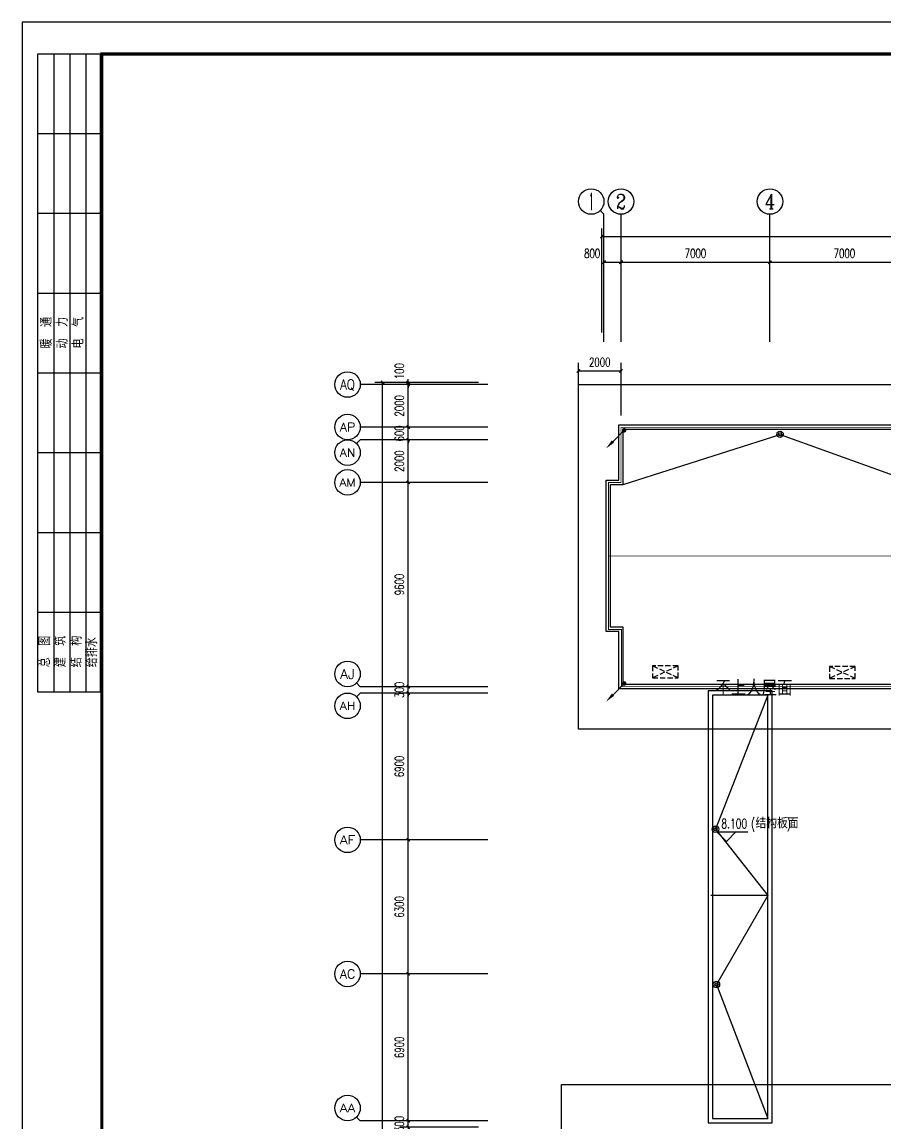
# Model space of a CAD drawing. Extents: x 0 to 302064749, y -59725395 to 1524223.
# Drawn here: x 2031892 to 2072496, y 1214837 to 1266623 of the extents above; entities that cross this region are included whole.
import ezdxf
from ezdxf.enums import TextEntityAlignment as Align

# ---------------------------------------------------------------- set-up
doc = ezdxf.new("R2010")
doc.units = 0
doc.header["$LTSCALE"] = 1000
doc.linetypes.add('DASH', pattern=[0.35, 0.25, -0.1])
for name, color, linetype in [('0-底图', 7, 'Continuous'), ('AXIS', 3, 'Continuous'), ('AXIS_TEXT', 7, 'Continuous'), ('BTTK', 7, 'Continuous'), ('DIM_ELEV', 3, 'Continuous'), ('LWIRE', 4, 'Continuous'), ('PUB_DIM', 3, 'Continuous'), ('PUB_TEXT', 7, 'Continuous'), ('PUB_TITLE', 4, 'Continuous'), ('WIRE-接地', 4, 'Continuous'), ('WIRE-避雷', 4, 'Continuous'), ('排水', 153, 'Continuous'), ('看线', 30, 'Continuous'), ('空调外机', 211, 'Continuous')]:
    doc.layers.add(name, color=color, linetype=linetype)
doc.styles.add('_TCH_AXIS', font='COMPLEX', dxfattribs={"bigfont": 'GBCBIG'})
doc.styles.add('_TCH_DIM', font='SIMPLEX', dxfattribs={"width": 0.8, "height": 5, "bigfont": 'HZTXT'})
doc.styles.add('A_DIM_T3', font='simplex.shx', dxfattribs={"width": 0.7, "bigfont": 'gbcbig.shx'})
doc.styles.add('COMPLEX', font='COMPLEX')
doc.styles.add('HZ(TK)', font='geniso.shx', dxfattribs={"width": 0.9, "bigfont": 'hztxt.shx'})
doc.styles.get("Standard").update_dxf_attribs({"font": 'geniso.shx', "bigfont": 'hztxt.shx'})
doc.styles.add('TG_LINETYPE', font='simplex.shx', dxfattribs={"width": 0.8, "height": 4.5, "bigfont": 'gbcbig.shx'})
doc.styles.add('TG_LINETYPE_THUND', font='simplex.shx', dxfattribs={"width": 0.8, "height": 5.5, "bigfont": 'gbcbig.shx'})
doc.linetypes.add('TG_×', pattern='A,2,0,["×",TG_LINETYPE_THUND,S=0.1,R=0,X=-0.23,Y=-0.21],0', length=2)
doc.linetypes.add('TG_接地', pattern='A,0.75,0,["/",TG_LINETYPE,S=0.05,R=-8.594367,X=-0.1,Y=-0.045],0.65,-0.13,0.13,-0.13', length=2)
doc.dimstyles.new('_TCH_ARCH&&150', dxfattribs={"dimtxt": 420, "dimasz": 150, "dimexe": 375, "dimexo": 450, "dimgap": 202.5, "dimtad": 1, "dimdec": 0, "dimzin": 0, "dimdsep": 46, "dimtxsty": 'A_DIM_T3', "dimblk": 'ARCHTICK', "dimcen": 0.09, "dimclrt": 7, "dimazin": 2, "dimtfac": 1, "dimtdec": 0, "dimtix": 1, "dimtmove": 2, "dimatfit": 3, "dimfxl": 150, "dimtolj": 1, "dimtzin": 0, "dimarcsym": 0})

# ---------------------------------------------------------------- blocks, each defined once
blk = doc.blocks.new('vhtemplate_2020年新竖式图框_A0')
at = {"layer": 'PUB_TITLE'}
for p, q in [((5, 631), (5, 831)), ((5, 831), (25, 831)), ((10, 831), (10, 631)), ((15, 831), (15, 631)), ((20, 831), (20, 631)), ((24.5, 831), (24.5, 631)), ((25, 831), (25, 631)), ((25, 806), (5, 806)), ((25, 781), (5, 781)), ((25, 756), (5, 756)), ((25, 731), (5, 731)), ((25, 706), (5, 706)), ((25, 681), (5, 681)), ((25, 656), (5, 656)), ((25, 631), (5, 631))]:
    blk.add_line(p, q, dxfattribs=at)
at = {"layer": 'PUB_TITLE', "color": 7}
blk.add_lwpolyline([(0, 0), (1189, 0), (1189, 841), (0, 841)], close=True, dxfattribs=at)
at = {"layer": 'PUB_TITLE', "const_width": 1}
blk.add_lwpolyline([(25, 10), (1179, 10), (1179, 831), (25, 831)], close=True, dxfattribs=at)
at = {"layer": 'BTTK', "color": 4, "style": 'HZ(TK)', "width": 0.9}
for tag, p in [('合作单位', (1144, 743.5)), ('建设单位', (1144, 209.5)), ('工程名称', (1144, 176.5)), ('子项名称', (1154, 160)), ('图纸名称', (1144, 141))]:
    blk.add_attdef(tag, text='', height=3.5, dxfattribs=at).set_placement(p, align=Align.MIDDLE_CENTER)
for tag, p in [('注册证书号', (1156.5, 309.01)), ('注册印章号', (1156.5, 301.01)), ('设计号', (1154, 193)), ('图别', (1137.75, 34)), ('图号', (1170.25, 34)), ('版本号', (1137.75, 26)), ('日期', (1170.25, 26))]:
    blk.add_attdef(tag, text='', height=3.5, dxfattribs=at).set_placement(p, align=Align.MIDDLE)
at = {"layer": 'PUB_TITLE', "style": 'HZ(TK)', "width": 0.9}
for s, p in [('暖  通', (9.32, 738.72)), ('动  力', (14.32, 738.72)), ('电  气', (19.32, 738.72)), ('总  图', (8.82, 638.84)), ('建  筑', (13.7, 638.84)), ('结  构', (18.7, 638.84)), ('给排水', (23.57, 638.84))]:
    blk.add_text(s, height=3.5, rotation=90, dxfattribs=at).set_placement(p)
blk = doc.blocks.new('$TelecSys$00000080')
for p, q in [((-0.7, -0.7), (0, 0)), ((0.104, 0.104), (0.104, 0.104)), ((-0.104, -0.104), (-0.104, -0.104))]:
    blk.add_line(p, q)
at = {"const_width": 0.142}
blk.add_lwpolyline([(0.071, 0, 1), (-0.071, 0, 1)], format="xyb", close=True, dxfattribs=at)
blk.add_solid([(-0.63, -0.77), (-0.77, -0.63), (-1.15, -1.15)])
at = {"width": 0.8, "flags": 9}
blk.add_attdef('A', (0, 0), '', height=0.00002, rotation=180, dxfattribs=at)
blk = doc.blocks.new('np')
at = {"layer": '排水'}
for radius in [150, 75]:
    blk.add_circle((345955, 781714), radius, dxfattribs=at)
blk = doc.blocks.new('_AXISO')
blk.add_circle((0, 0), 0.5)
at = {"layer": 'AXIS_TEXT', "style": 'COMPLEX', "width": 1.041667}
blk.add_attdef('A', text='', height=0.56, dxfattribs=at).set_placement((-0.25, -0.28), (0.25, -0.28), align=Align.FIT)
blk = doc.blocks.new('_ArchTick')
at = {"color": 0, "linetype": 'ByBlock', "const_width": 0.4}
blk.add_lwpolyline([(-0.5, -0.5), (0.5, 0.5)], dxfattribs=at)
blk = doc.blocks.new('*D703')
at = {"layer": 'Defpoints', "color": 0, "transparency": 16777216}
for p in [(1062646, -228698), (1060646, -231236), (1062646, -231236)]:
    blk.add_point(p, dxfattribs=at)
at = {"layer": 'PUB_DIM', "color": 0, "lineweight": -2, "transparency": 16777216}
for p, q in [((1060646, -230786), (1060646, -228323)), ((1062646, -230786), (1062646, -228323)), ((1060646, -228698), (1062646, -228698))]:
    blk.add_line(p, q, dxfattribs=at)
at = {"layer": 'PUB_DIM', "color": 0, "lineweight": -2, "transparency": 16777216, "xscale": 150, "yscale": 150, "zscale": 150, "rotation": 180}
blk.add_blockref('_ArchTick', (1060646, -228698), dxfattribs=at)
at = {"layer": 'PUB_DIM', "color": 0, "lineweight": -2, "transparency": 16777216, "xscale": 150, "yscale": 150, "zscale": 150}
blk.add_blockref('_ArchTick', (1062646, -228698), dxfattribs=at)
at = {"layer": 'PUB_DIM', "color": 7, "transparency": 16777216, "insert": (1061646, -228286), "char_height": 420, "attachment_point": 5, "style": 'A_DIM_T3'}
blk.add_mtext('\\A1;2000', dxfattribs=at)
blk = doc.blocks.new('*D706')
at = {"layer": 'AXIS', "color": 0, "lineweight": -2, "transparency": 16777216}
for p, q in [((1061746, -226886), (1061746, -222011)), ((1172946, -226886), (1172946, -222011)), ((1061746, -222386), (1172946, -222386))]:
    blk.add_line(p, q, dxfattribs=at)
at = {"layer": 'Defpoints', "color": 0, "transparency": 16777216}
for p in [(1172946, -222386), (1061746, -227336), (1172946, -227336)]:
    blk.add_point(p, dxfattribs=at)
at = {"layer": 'AXIS', "color": 0, "lineweight": -2, "transparency": 16777216, "xscale": 150, "yscale": 150, "zscale": 150, "rotation": 180}
blk.add_blockref('_ArchTick', (1061746, -222386), dxfattribs=at)
at = {"layer": 'AXIS', "color": 0, "lineweight": -2, "transparency": 16777216, "xscale": 150, "yscale": 150, "zscale": 150}
blk.add_blockref('_ArchTick', (1172946, -222386), dxfattribs=at)
at = {"layer": 'AXIS', "color": 7, "transparency": 16777216, "insert": (1117346, -221974), "char_height": 420, "attachment_point": 5, "style": 'A_DIM_T3'}
blk.add_mtext('\\A1;111200', dxfattribs=at)
blk = doc.blocks.new('*D719')
at = {"layer": 'AXIS', "color": 0, "lineweight": -2, "transparency": 16777216}
for p, q in [((1055944, -263936), (1052269, -263936)), ((1052644, -263936), (1052644, -263786)), ((1052644, -264236), (1052644, -263936)), ((1055944, -264236), (1052269, -264236)), ((1052644, -264236), (1052644, -264386))]:
    blk.add_line(p, q, dxfattribs=at)
at = {"layer": 'Defpoints', "color": 0, "transparency": 16777216}
for p in [(1052644, -263936), (1056394, -263936), (1056394, -264236)]:
    blk.add_point(p, dxfattribs=at)
at = {"layer": 'AXIS', "color": 0, "lineweight": -2, "transparency": 16777216, "xscale": 150, "yscale": 150, "zscale": 150}
for p, rotation in [((1052644, -263936), 270), ((1052644, -264236), 90)]:
    blk.add_blockref('_ArchTick', p, dxfattribs=dict(at, rotation=rotation))
at = {"layer": 'AXIS', "color": 7, "transparency": 16777216, "insert": (1052232, -264086), "char_height": 420, "attachment_point": 5, "rotation": 90, "style": 'A_DIM_T3'}
blk.add_mtext('\\A1;300', dxfattribs=at)
blk = doc.blocks.new('*D720')
at = {"layer": 'AXIS', "color": 0, "lineweight": -2, "transparency": 16777216}
for p, q in [((1055944, -257036), (1052269, -257036)), ((1052644, -263936), (1052644, -257036)), ((1055944, -263936), (1052269, -263936))]:
    blk.add_line(p, q, dxfattribs=at)
at = {"layer": 'Defpoints', "color": 0, "transparency": 16777216}
for p in [(1052644, -257036), (1056394, -257036), (1056394, -263936)]:
    blk.add_point(p, dxfattribs=at)
at = {"layer": 'AXIS', "color": 0, "lineweight": -2, "transparency": 16777216, "xscale": 150, "yscale": 150, "zscale": 150}
for p, rotation in [((1052644, -257036), 90), ((1052644, -263936), 270)]:
    blk.add_blockref('_ArchTick', p, dxfattribs=dict(at, rotation=rotation))
at = {"layer": 'AXIS', "color": 7, "transparency": 16777216, "insert": (1052232, -260486), "char_height": 420, "attachment_point": 5, "rotation": 90, "style": 'A_DIM_T3'}
blk.add_mtext('\\A1;6900', dxfattribs=at)
blk = doc.blocks.new('*D721')
at = {"layer": 'AXIS', "color": 0, "lineweight": -2, "transparency": 16777216}
for p, q in [((1055944, -250736), (1052269, -250736)), ((1052644, -257036), (1052644, -250736)), ((1055944, -257036), (1052269, -257036))]:
    blk.add_line(p, q, dxfattribs=at)
at = {"layer": 'Defpoints', "color": 0, "transparency": 16777216}
for p in [(1052644, -250736), (1056394, -250736), (1056394, -257036)]:
    blk.add_point(p, dxfattribs=at)
at = {"layer": 'AXIS', "color": 0, "lineweight": -2, "transparency": 16777216, "xscale": 150, "yscale": 150, "zscale": 150}
for p, rotation in [((1052644, -250736), 90), ((1052644, -257036), 270)]:
    blk.add_blockref('_ArchTick', p, dxfattribs=dict(at, rotation=rotation))
at = {"layer": 'AXIS', "color": 7, "transparency": 16777216, "insert": (1052232, -253886), "char_height": 420, "attachment_point": 5, "rotation": 90, "style": 'A_DIM_T3'}
blk.add_mtext('\\A1;6300', dxfattribs=at)
blk = doc.blocks.new('*D722')
at = {"layer": 'AXIS', "color": 0, "lineweight": -2, "transparency": 16777216}
for p, q in [((1055944, -243836), (1052269, -243836)), ((1052644, -250736), (1052644, -243836)), ((1055944, -250736), (1052269, -250736))]:
    blk.add_line(p, q, dxfattribs=at)
at = {"layer": 'Defpoints', "color": 0, "transparency": 16777216}
for p in [(1052644, -243836), (1056394, -243836), (1056394, -250736)]:
    blk.add_point(p, dxfattribs=at)
at = {"layer": 'AXIS', "color": 0, "lineweight": -2, "transparency": 16777216, "xscale": 150, "yscale": 150, "zscale": 150}
for p, rotation in [((1052644, -243836), 90), ((1052644, -250736), 270)]:
    blk.add_blockref('_ArchTick', p, dxfattribs=dict(at, rotation=rotation))
at = {"layer": 'AXIS', "color": 7, "transparency": 16777216, "insert": (1052232, -247286), "char_height": 420, "attachment_point": 5, "rotation": 90, "style": 'A_DIM_T3'}
blk.add_mtext('\\A1;6900', dxfattribs=at)
blk = doc.blocks.new('*D723')
at = {"layer": 'AXIS', "color": 0, "lineweight": -2, "transparency": 16777216}
for p, q in [((1052644, -243536), (1052644, -243386)), ((1055944, -243536), (1052269, -243536)), ((1055944, -243836), (1052269, -243836)), ((1052644, -243836), (1052644, -243536)), ((1052644, -243836), (1052644, -243986))]:
    blk.add_line(p, q, dxfattribs=at)
at = {"layer": 'Defpoints', "color": 0, "transparency": 16777216}
for p in [(1052644, -243536), (1056394, -243536), (1056394, -243836)]:
    blk.add_point(p, dxfattribs=at)
at = {"layer": 'AXIS', "color": 0, "lineweight": -2, "transparency": 16777216, "xscale": 150, "yscale": 150, "zscale": 150}
for p, rotation in [((1052644, -243536), 270), ((1052644, -243836), 90)]:
    blk.add_blockref('_ArchTick', p, dxfattribs=dict(at, rotation=rotation))
at = {"layer": 'AXIS', "color": 7, "transparency": 16777216, "insert": (1052232, -243686), "char_height": 420, "attachment_point": 5, "rotation": 90, "style": 'A_DIM_T3'}
blk.add_mtext('\\A1;300', dxfattribs=at)
blk = doc.blocks.new('*D724')
at = {"layer": 'AXIS', "color": 0, "lineweight": -2, "transparency": 16777216}
for p, q in [((1055944, -233936), (1052269, -233936)), ((1052644, -243536), (1052644, -233936)), ((1055944, -243536), (1052269, -243536))]:
    blk.add_line(p, q, dxfattribs=at)
at = {"layer": 'Defpoints', "color": 0, "transparency": 16777216}
for p in [(1052644, -233936), (1056394, -233936), (1056394, -243536)]:
    blk.add_point(p, dxfattribs=at)
at = {"layer": 'AXIS', "color": 0, "lineweight": -2, "transparency": 16777216, "xscale": 150, "yscale": 150, "zscale": 150}
for p, rotation in [((1052644, -233936), 90), ((1052644, -243536), 270)]:
    blk.add_blockref('_ArchTick', p, dxfattribs=dict(at, rotation=rotation))
at = {"layer": 'AXIS', "color": 7, "transparency": 16777216, "insert": (1052232, -238736), "char_height": 420, "attachment_point": 5, "rotation": 90, "style": 'A_DIM_T3'}
blk.add_mtext('\\A1;9600', dxfattribs=at)
blk = doc.blocks.new('*D725')
at = {"layer": 'AXIS', "color": 0, "lineweight": -2, "transparency": 16777216}
for p, q in [((1055944, -231936), (1052269, -231936)), ((1052644, -233936), (1052644, -231936)), ((1055944, -233936), (1052269, -233936))]:
    blk.add_line(p, q, dxfattribs=at)
at = {"layer": 'Defpoints', "color": 0, "transparency": 16777216}
for p in [(1052644, -231936), (1056394, -231936), (1056394, -233936)]:
    blk.add_point(p, dxfattribs=at)
at = {"layer": 'AXIS', "color": 0, "lineweight": -2, "transparency": 16777216, "xscale": 150, "yscale": 150, "zscale": 150}
for p, rotation in [((1052644, -231936), 90), ((1052644, -233936), 270)]:
    blk.add_blockref('_ArchTick', p, dxfattribs=dict(at, rotation=rotation))
at = {"layer": 'AXIS', "color": 7, "transparency": 16777216, "insert": (1052232, -232936), "char_height": 420, "attachment_point": 5, "rotation": 90, "style": 'A_DIM_T3'}
blk.add_mtext('\\A1;2000', dxfattribs=at)
blk = doc.blocks.new('*D726')
at = {"layer": 'AXIS', "color": 0, "lineweight": -2, "transparency": 16777216}
for p, q in [((1055944, -231336), (1052269, -231336)), ((1052644, -231336), (1052644, -231186)), ((1052644, -231936), (1052644, -231336)), ((1055944, -231936), (1052269, -231936)), ((1052644, -231936), (1052644, -232086))]:
    blk.add_line(p, q, dxfattribs=at)
at = {"layer": 'Defpoints', "color": 0, "transparency": 16777216}
for p in [(1052644, -231336), (1056394, -231336), (1056394, -231936)]:
    blk.add_point(p, dxfattribs=at)
at = {"layer": 'AXIS', "color": 0, "lineweight": -2, "transparency": 16777216, "xscale": 150, "yscale": 150, "zscale": 150}
for p, rotation in [((1052644, -231336), 270), ((1052644, -231936), 90)]:
    blk.add_blockref('_ArchTick', p, dxfattribs=dict(at, rotation=rotation))
at = {"layer": 'AXIS', "color": 7, "transparency": 16777216, "insert": (1052232, -231636), "char_height": 420, "attachment_point": 5, "rotation": 90, "style": 'A_DIM_T3'}
blk.add_mtext('\\A1;600', dxfattribs=at)
blk = doc.blocks.new('*D727')
at = {"layer": 'AXIS', "color": 0, "lineweight": -2, "transparency": 16777216}
for p, q in [((1055944, -229336), (1052269, -229336)), ((1052644, -231336), (1052644, -229336)), ((1055944, -231336), (1052269, -231336))]:
    blk.add_line(p, q, dxfattribs=at)
at = {"layer": 'Defpoints', "color": 0, "transparency": 16777216}
for p in [(1052644, -229336), (1056394, -229336), (1056394, -231336)]:
    blk.add_point(p, dxfattribs=at)
at = {"layer": 'AXIS', "color": 0, "lineweight": -2, "transparency": 16777216, "xscale": 150, "yscale": 150, "zscale": 150}
for p, rotation in [((1052644, -229336), 90), ((1052644, -231336), 270)]:
    blk.add_blockref('_ArchTick', p, dxfattribs=dict(at, rotation=rotation))
at = {"layer": 'AXIS', "color": 7, "transparency": 16777216, "insert": (1052232, -230336), "char_height": 420, "attachment_point": 5, "rotation": 90, "style": 'A_DIM_T3'}
blk.add_mtext('\\A1;2000', dxfattribs=at)
blk = doc.blocks.new('*D728')
at = {"layer": 'AXIS', "color": 0, "lineweight": -2, "transparency": 16777216}
for p, q in [((1055944, -229236), (1052269, -229236)), ((1055944, -229336), (1052269, -229336)), ((1052644, -229236), (1052644, -229086)), ((1052644, -229336), (1052644, -229236)), ((1052644, -229336), (1052644, -229486))]:
    blk.add_line(p, q, dxfattribs=at)
at = {"layer": 'Defpoints', "color": 0, "transparency": 16777216}
for p in [(1052644, -229236), (1056394, -229236), (1056394, -229336)]:
    blk.add_point(p, dxfattribs=at)
at = {"layer": 'AXIS', "color": 0, "lineweight": -2, "transparency": 16777216, "xscale": 150, "yscale": 150, "zscale": 150}
for p, rotation in [((1052644, -229236), 270), ((1052644, -229336), 90)]:
    blk.add_blockref('_ArchTick', p, dxfattribs=dict(at, rotation=rotation))
at = {"layer": 'AXIS', "color": 7, "transparency": 16777216, "insert": (1052232, -228711), "char_height": 420, "attachment_point": 5, "rotation": 90, "style": 'A_DIM_T3'}
blk.add_mtext('\\A1;100', dxfattribs=at)
blk = doc.blocks.new('*D729')
at = {"layer": 'AXIS', "color": 0, "lineweight": -2, "transparency": 16777216}
for p, q in [((1055944, -229236), (1051069, -229236)), ((1051444, -319636), (1051444, -229236)), ((1055944, -319636), (1051069, -319636))]:
    blk.add_line(p, q, dxfattribs=at)
at = {"layer": 'Defpoints', "color": 0, "transparency": 16777216}
for p in [(1051444, -229236), (1056394, -229236), (1056394, -319636)]:
    blk.add_point(p, dxfattribs=at)
at = {"layer": 'AXIS', "color": 0, "lineweight": -2, "transparency": 16777216, "xscale": 150, "yscale": 150, "zscale": 150}
for p, rotation in [((1051444, -229236), 90), ((1051444, -319636), 270)]:
    blk.add_blockref('_ArchTick', p, dxfattribs=dict(at, rotation=rotation))
at = {"layer": 'AXIS', "color": 7, "transparency": 16777216, "insert": (1051032, -274436), "char_height": 420, "attachment_point": 5, "rotation": 90, "style": 'A_DIM_T3'}
blk.add_mtext('\\A1;90400', dxfattribs=at)
blk = doc.blocks.new('*D773')
at = {"layer": 'AXIS', "color": 0, "lineweight": -2, "transparency": 16777216}
for p, q in [((1061846, -226886), (1061846, -223211)), ((1061846, -223586), (1062646, -223586)), ((1062646, -226886), (1062646, -223211))]:
    blk.add_line(p, q, dxfattribs=at)
at = {"layer": 'Defpoints', "color": 0, "transparency": 16777216}
for p in [(1062646, -223586), (1061846, -227336), (1062646, -227336)]:
    blk.add_point(p, dxfattribs=at)
at = {"layer": 'AXIS', "color": 0, "lineweight": -2, "transparency": 16777216, "xscale": 150, "yscale": 150, "zscale": 150, "rotation": 180}
blk.add_blockref('_ArchTick', (1061846, -223586), dxfattribs=at)
at = {"layer": 'AXIS', "color": 0, "lineweight": -2, "transparency": 16777216, "xscale": 150, "yscale": 150, "zscale": 150}
blk.add_blockref('_ArchTick', (1062646, -223586), dxfattribs=at)
at = {"layer": 'AXIS', "color": 7, "transparency": 16777216, "insert": (1061291, -223174), "char_height": 420, "attachment_point": 5, "style": 'A_DIM_T3'}
blk.add_mtext('\\A1;800', dxfattribs=at)
blk = doc.blocks.new('*D774')
at = {"layer": 'AXIS', "color": 0, "lineweight": -2, "transparency": 16777216}
for p, q in [((1062646, -226886), (1062646, -223211)), ((1062646, -223586), (1069646, -223586)), ((1069646, -226886), (1069646, -223211))]:
    blk.add_line(p, q, dxfattribs=at)
at = {"layer": 'Defpoints', "color": 0, "transparency": 16777216}
for p in [(1069646, -223586), (1062646, -227336), (1069646, -227336)]:
    blk.add_point(p, dxfattribs=at)
at = {"layer": 'AXIS', "color": 0, "lineweight": -2, "transparency": 16777216, "xscale": 150, "yscale": 150, "zscale": 150, "rotation": 180}
blk.add_blockref('_ArchTick', (1062646, -223586), dxfattribs=at)
at = {"layer": 'AXIS', "color": 0, "lineweight": -2, "transparency": 16777216, "xscale": 150, "yscale": 150, "zscale": 150}
blk.add_blockref('_ArchTick', (1069646, -223586), dxfattribs=at)
at = {"layer": 'AXIS', "color": 7, "transparency": 16777216, "insert": (1066146, -223174), "char_height": 420, "attachment_point": 5, "style": 'A_DIM_T3'}
blk.add_mtext('\\A1;7000', dxfattribs=at)
blk = doc.blocks.new('*D775')
at = {"layer": 'AXIS', "color": 0, "lineweight": -2, "transparency": 16777216}
for p, q in [((1069646, -226886), (1069646, -223211)), ((1069646, -223586), (1076646, -223586)), ((1076646, -226886), (1076646, -223211))]:
    blk.add_line(p, q, dxfattribs=at)
at = {"layer": 'Defpoints', "color": 0, "transparency": 16777216}
for p in [(1076646, -223586), (1069646, -227336), (1076646, -227336)]:
    blk.add_point(p, dxfattribs=at)
at = {"layer": 'AXIS', "color": 0, "lineweight": -2, "transparency": 16777216, "xscale": 150, "yscale": 150, "zscale": 150, "rotation": 180}
blk.add_blockref('_ArchTick', (1069646, -223586), dxfattribs=at)
at = {"layer": 'AXIS', "color": 0, "lineweight": -2, "transparency": 16777216, "xscale": 150, "yscale": 150, "zscale": 150}
blk.add_blockref('_ArchTick', (1076646, -223586), dxfattribs=at)
at = {"layer": 'AXIS', "color": 7, "transparency": 16777216, "insert": (1073146, -223174), "char_height": 420, "attachment_point": 5, "style": 'A_DIM_T3'}
blk.add_mtext('\\A1;7000', dxfattribs=at)
blk = doc.blocks.new('dfhgfhg')
at = {"layer": 'AXIS'}
for p, q in [((1061670.2, -221160.5), (1061846, -221336.2)), ((1061846, -227336.2), (1061846, -221336.2)), ((1062646, -227336.2), (1062646, -221336.2)), ((1069646, -227336.2), (1069646, -221336.2)), ((1056394.2, -229336.2), (1050394.2, -229336.2)), ((1056394.2, -231336.2), (1050394.2, -231336.2)), ((1050218.4, -232112), (1050394.2, -231936.2)), ((1056394.2, -231936.2), (1050394.2, -231936.2)), ((1056394.2, -233936.2), (1050394.2, -233936.2)), ((1050218.4, -243360.5), (1050394.2, -243536.2)), ((1050218.4, -244012), (1050394.2, -243836.2)), ((1056394.2, -243536.2), (1050394.2, -243536.2)), ((1056394.2, -243836.2), (1050394.2, -243836.2)), ((1056394.2, -250736.2), (1050394.2, -250736.2)), ((1056394.2, -257036.2), (1050394.2, -257036.2)), ((1050218.4, -263760.5), (1050394.2, -263936.2)), ((1056394.2, -263936.2), (1050394.2, -263936.2))]:
    blk.add_line(p, q, dxfattribs=at)
at = {"layer": 'DIM_ELEV'}
for p, q in [((1067600.5, -250804.7), (1067150.5, -250354.7)), ((1067150.5, -250354.7), (1068606.4, -250354.7)), ((1067600.5, -250804.7), (1068050.5, -250354.7))]:
    blk.add_line(p, q, dxfattribs=at)
at = {"layer": '排水'}
for p, q in [((1069546, -243936.2), (1067086.6, -250234.7)), ((1067086.6, -250234.7), (1069546, -253357.4)), ((1069546, -253357.4), (1066861.7, -253357.4)), ((1069546, -253357.4), (1067132.3, -257529.2)), ((1067132.3, -257529.2), (1069546, -263836.2))]:
    blk.add_line(p, q, dxfattribs=at)
blk.add_lwpolyline([(1062746, -234036.2), (1070121.6, -231678.6), (1076667.1, -234036.2), (1084133.6, -231678.6), (1090676, -234036.2), (1098152.2, -231678.6), (1102612.8, -234036.2), (1107348.6, -231678.6), (1116346, -235476.2)], dxfattribs=at)
at = {"layer": '看线'}
for points in [[(1110046, -233976.2), (1110046, -245536.2), (1060646, -245536.2), (1060646, -242836.2), (1060646, -242836.2), (1060646, -231936.2), (1060646, -231936.2), (1060646, -229336.2), (1110046, -229336.2), (1110046, -232636.2)], [(1116546, -235676.2), (1108146, -235676.2), (1108146, -243636.2), (1062546, -243636.2), (1062546, -240936.2), (1061946, -240936.2), (1061946, -233836.2), (1062546, -233836.2), (1062546, -231236.2), (1116546, -231236.2)]]:
    blk.add_lwpolyline(points, dxfattribs=at)
for points in [[(1116346, -235476.2), (1107946, -235476.2), (1107946, -243436.2), (1062746, -243436.2), (1062746, -240736.2), (1062146, -240736.2), (1062146, -234036.2), (1062746, -234036.2), (1062746, -231436.2), (1116346, -231436.2)], [(1069746, -251036.2), (1069746, -243736.2), (1066748.2, -243736.2), (1066748.2, -251036.2), (1066748.2, -264036.2), (1069746, -264036.2)], [(1069546, -251036.2), (1069546, -243936.2), (1066948.2, -243936.2), (1066948.2, -251036.2), (1066948.2, -263836.2), (1069546, -263836.2)], [(1059846, -262236.2), (1098946, -262236.2), (1098946, -286636.2), (1059846, -286636.2)]]:
    blk.add_lwpolyline(points, close=True, dxfattribs=at)
at = {"layer": '空调外机', "linetype": 'DASH'}
for p, q in [((1065329.2, -242559.5), (1064129.2, -243122)), ((1065329.2, -243122), (1064129.2, -242559.5)), ((1073650.8, -242585.7), (1072450.8, -243148.2)), ((1073650.8, -243148.2), (1072450.8, -242585.7))]:
    blk.add_line(p, q, dxfattribs=at)
for points in [[(1065329.2, -242559.5), (1064129.2, -242559.5), (1064129.2, -243122), (1065329.2, -243122)], [(1073650.8, -242585.7), (1072450.8, -242585.7), (1072450.8, -243148.2), (1073650.8, -243148.2)]]:
    blk.add_lwpolyline(points, close=True, dxfattribs=at)
at = {"layer": 'AXIS'}
ref = blk.add_blockref('_AXISO', (1061246, -220736.2), dxfattribs=dict(at, xscale=1200, yscale=1200, zscale=1200))
ref.add_attrib('A', '1', dxfattribs={"layer": 'AXIS_TEXT', "height": 817.2, "style": '_TCH_AXIS', "width": 0.555556}).set_placement((1061148.7, -221144.8), (1061343.2, -221144.8), align=Align.FIT)
ref = blk.add_blockref('_AXISO', (1062646, -220736.2), dxfattribs=dict(at, xscale=1200, yscale=1200, zscale=1200))
ref.add_attrib('A', '2', dxfattribs={"layer": 'AXIS_TEXT', "height": 698.9, "style": '_TCH_AXIS'}).set_placement((1062413, -221085.7), (1062878.9, -221085.7), align=Align.FIT)
ref = blk.add_blockref('_AXISO', (1069646, -220736.2), dxfattribs=dict(at, xscale=1200, yscale=1200, zscale=1200))
ref.add_attrib('A', '4', dxfattribs={"layer": 'AXIS_TEXT', "height": 683.5, "style": '_TCH_AXIS', "width": 0.9375}).set_placement((1069401.8, -221078), (1069890.1, -221078), align=Align.FIT)
ref = blk.add_blockref('_AXISO', (1049794.2, -229336.2), dxfattribs=dict(at, xscale=1200, yscale=1200, zscale=1200))
ref.add_attrib('A', 'AQ', dxfattribs={"layer": 'AXIS_TEXT', "height": 482.95, "style": '_TCH_AXIS', "width": 0.807692}).set_placement((1049450.5, -229577.7), (1050137.8, -229577.7), align=Align.FIT)
ref = blk.add_blockref('_AXISO', (1049794.2, -231336.2), dxfattribs=dict(at, xscale=1200, yscale=1200, zscale=1200))
ref.add_attrib('A', 'AP', dxfattribs={"layer": 'AXIS_TEXT', "height": 406.3, "style": '_TCH_AXIS'}).set_placement((1049426.6, -231539.4), (1050161.8, -231539.4), align=Align.FIT)
ref = blk.add_blockref('_AXISO', (1049794.2, -232536.2), dxfattribs=dict(at, xscale=1200, yscale=1200, zscale=1200))
ref.add_attrib('A', 'AN', dxfattribs={"layer": 'AXIS_TEXT', "height": 390.46, "style": '_TCH_AXIS'}).set_placement((1049422.3, -232731.4), (1050166, -232731.4), align=Align.FIT)
ref = blk.add_blockref('_AXISO', (1049794.2, -233936.2), dxfattribs=dict(at, xscale=1200, yscale=1200, zscale=1200))
ref.add_attrib('A', 'AM', dxfattribs={"layer": 'AXIS_TEXT', "height": 375.66, "style": '_TCH_AXIS'}).set_placement((1049418.5, -234124), (1050169.8, -234124), align=Align.FIT)
ref = blk.add_blockref('_AXISO', (1049794.2, -242936.2), dxfattribs=dict(at, xscale=1200, yscale=1200, zscale=1200))
ref.add_attrib('A', 'AJ', dxfattribs={"layer": 'AXIS_TEXT', "height": 460.87, "style": '_TCH_AXIS'}).set_placement((1049443, -243166.7), (1050145.3, -243166.7), align=Align.FIT)
ref = blk.add_blockref('_AXISO', (1049794.2, -244436.2), dxfattribs=dict(at, xscale=1200, yscale=1200, zscale=1200))
ref.add_attrib('A', 'AH', dxfattribs={"layer": 'AXIS_TEXT', "height": 382.94, "style": '_TCH_AXIS'}).set_placement((1049420.4, -244627.7), (1050168, -244627.7), align=Align.FIT)
ref = blk.add_blockref('_AXISO', (1049794.2, -250736.2), dxfattribs=dict(at, xscale=1200, yscale=1200, zscale=1200))
ref.add_attrib('A', 'AF', dxfattribs={"layer": 'AXIS_TEXT', "height": 414.63, "style": '_TCH_AXIS'}).set_placement((1049428.9, -250943.5), (1050159.4, -250943.5), align=Align.FIT)
ref = blk.add_blockref('_AXISO', (1049794.2, -257036.2), dxfattribs=dict(at, xscale=1200, yscale=1200, zscale=1200))
ref.add_attrib('A', 'AC', dxfattribs={"layer": 'AXIS_TEXT', "height": 423.25, "style": '_TCH_AXIS'}).set_placement((1049431.4, -257247.8), (1050157, -257247.8), align=Align.FIT)
ref = blk.add_blockref('_AXISO', (1049794.2, -263336.2), dxfattribs=dict(at, xscale=1200, yscale=1200, zscale=1200))
ref.add_attrib('A', 'AA', dxfattribs={"layer": 'AXIS_TEXT', "height": 398.24, "style": '_TCH_AXIS'}).set_placement((1049424.4, -263535.3), (1050164, -263535.3), align=Align.FIT)
at = {"layer": '排水'}
for p in [(724167, -1013393.1), (721132, -1031949.1), (721177.6, -1039243.7)]:
    blk.add_blockref('np', p, dxfattribs=at)
at = {"layer": 'PUB_TEXT'}
blk.add_text('不上人屋面', height=723.4, dxfattribs=at).set_placement((1067085.9, -243962.1))
at = {"layer": 'PUB_TEXT', "style": '_TCH_DIM', "width": 0.705882}
for s, height, p in [('8.100', 446.25, (1067361.4, -250197.2)), ('(', 446.2, (1068756.4, -250197.2)), (')', 446.2, (1070440.8, -250197.2))]:
    blk.add_text(s, height=height, dxfattribs=at).set_placement(p)
at = {"layer": 'PUB_TEXT', "style": '_TCH_DIM'}
blk.add_text('结构板面', height=506.38, dxfattribs=at).set_placement((1068966.4, -250197.2))
at = {"layer": 'AXIS'}
for p1, p2, distance, picture, middle in [((1061746, -227336.2), (1172946, -227336.2), 4950, '*D706', (1117346, -221973.7)), ((1062646, -227336.2), (1069646, -227336.2), 3750, '*D774', (1066146, -223173.7)), ((1069646, -227336.2), (1076646, -227336.2), 3750, '*D775', (1073146, -223173.7)), ((1056394.2, -319636.2), (1056394.2, -229236.2), 4950, '*D729', (1051031.7, -274436.2)), ((1056394.2, -231336.2), (1056394.2, -229336.2), 3750, '*D727', (1052231.7, -230336.2)), ((1056394.2, -231936.2), (1056394.2, -231336.2), 3750, '*D726', (1052231.7, -231636.2)), ((1056394.2, -233936.2), (1056394.2, -231936.2), 3750, '*D725', (1052231.7, -232936.2)), ((1056394.2, -243536.2), (1056394.2, -233936.2), 3750, '*D724', (1052231.7, -238736.2)), ((1056394.2, -243836.2), (1056394.2, -243536.2), 3750, '*D723', (1052231.7, -243686.2)), ((1056394.2, -250736.2), (1056394.2, -243836.2), 3750, '*D722', (1052231.7, -247286.2)), ((1056394.2, -257036.2), (1056394.2, -250736.2), 3750, '*D721', (1052231.7, -253886.2)), ((1056394.2, -263936.2), (1056394.2, -257036.2), 3750, '*D720', (1052231.7, -260486.2)), ((1056394.2, -264236.2), (1056394.2, -263936.2), 3750, '*D719', (1052231.7, -264086.2))]:
    dim = blk.add_aligned_dim(p1=p1, p2=p2, distance=distance, dimstyle='_TCH_ARCH&&150', dxfattribs=at)
    dim.commit()
    dim.dimension.update_dxf_attribs({"geometry": picture, "text_midpoint": middle})
for base, p1, p2, angle, picture, middle in [((1062646, -223586.2), (1061846, -227336.2), (1062646, -227336.2), 0, '*D773', (1061291, -223173.7)), ((1052644.2, -229236.2), (1056394.2, -229336.2), (1056394.2, -229236.2), 90, '*D728', (1052231.7, -228711.2))]:
    dim = blk.add_linear_dim(base=base, p1=p1, p2=p2, angle=angle, dimstyle='_TCH_ARCH&&150', dxfattribs=at)
    dim.commit()
    dim.dimension.update_dxf_attribs({"geometry": picture, "text_midpoint": middle, "dimtype": 129})
at = {"layer": 'PUB_DIM'}
dim = blk.add_aligned_dim(p1=(1060646, -231236.2), p2=(1062646, -231236.2), distance=2538.1, dimstyle='_TCH_ARCH&&150', dxfattribs=at)
dim.commit()
dim.dimension.update_dxf_attribs({"geometry": '*D703', "text_midpoint": (1061646, -228285.6)})

msp = doc.modelspace()

# ---------------------------------------------------------------- linework, layer by layer
at = {"layer": 'WIRE-接地', "linetype": 'TG_接地', "const_width": 35}
msp.add_lwpolyline([(2059455, 1241529), (2105449, 1241529)], dxfattribs=at)
at = {"layer": 'WIRE-避雷', "linetype": 'TG_×', "const_width": 35}
msp.add_lwpolyline([(2060093, 1247573), (2113845, 1247573), (2113845, 1243347), (2105449, 1243347), (2105449, 1235387), (2060066, 1235387), (2060066, 1238075), (2059455, 1238075), (2059455, 1244983), (2060044, 1244983), (2060044, 1247579), (2060102, 1247579)], dxfattribs=at)

# ---------------------------------------------------------------- block references
at = {"layer": '0-底图', "xscale": 150, "yscale": 150, "zscale": 150}
msp.add_blockref('vhtemplate_2020年新竖式图框_A0', (2031892, 1140473), dxfattribs=at)
at = {"layer": '0-底图'}
msp.add_blockref('dfhgfhg', (997397, 1478924), dxfattribs=at)
at = {"layer": 'LWIRE', "xscale": 750, "yscale": 750, "zscale": 750}
for p in [(2060193, 1247437), (2060193, 1235537)]:
    msp.add_blockref('$TelecSys$00000080', p, dxfattribs=at)

doc.saveas('drawing.dxf')
